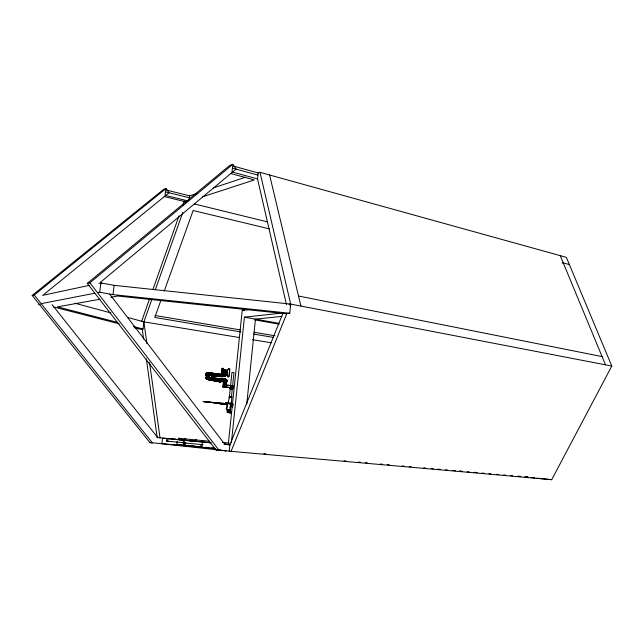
<?xml version="1.0" encoding="UTF-8"?>
<svg xmlns="http://www.w3.org/2000/svg" width="644" height="644" viewBox="0 0 644 644"><rect width="100%" height="100%" fill="white"/><g stroke="black" fill="none" stroke-linecap="round" stroke-linejoin="round"><path stroke-width="0.97" d="M232.323 387.801L232.339 388.976L232.806 387.986C229.256 387.245 235.02 386.142 232.838 388.179C231.502 387.986 232.903 390.393 232.846 388.074C231.51 388.252 231.277 386.786 231.252 385.619L224.128 384.669L225.561 384.983M206.724 376.458L205.718 377.964L206.555 378.962L208.68 379.775L219.974 381.812L222.228 380.789L223.363 379.445L223.428 382.802L225.658 382.987L226.189 381.747L226.197 380L225.247 379.05L208.189 377.577L206.474 378.922L205.718 377.964L206.394 376.466L208.962 376.724L209.147 377.73L208.189 377.577L208.004 376.563M229.86 388.662L232.339 388.871C232.919 388.179 232.589 385.853 231.566 387.31M227.26 370.437L227.646 369.922L226.616 370.855C226.092 371.379 224.37 369.994 223.565 371.797M221.166 374.623L221.906 368.457L222.824 368.239L224.233 371.049L223.919 370.566M225.746 372.337L225.65 371.709L224.474 371.314M225.674 374.067L225.955 370.863L226.495 370.767M226.334 371.524L226.398 370.799L225.424 370.662M225.642 372.232L225.666 371.008L225.15 372.264M226.181 371.298C227.243 369.825 223.75 369.278 224.45 370.96M209.759 377.851L225.875 379.195L226.938 380.226L226.97 381.151L226.004 383.099L225.046 383.019L224.893 384.782M231.035 403.297L225.513 403.377M209.389 374.969L212.101 376.442L210.33 374.188L212.101 376.442L224.828 376.37L225.77 375.565L225.32 373.842L223.701 373.617M225.497 370.542L226.286 371.081L226.213 370.252L224.434 370.131M230.793 412.748L229.497 412.796L229.039 411.524L227.557 411.427L227.437 412.41L230.141 412.78M229.489 396.768L231.735 396.825L230.793 396.897M230.777 403.796L231.277 404.36L231.454 403.836L230.657 403.82L230.19 408.199C232.758 410.284 224.796 410.743 226.463 407.869L226.954 407.926L226.809 409.407L227.726 409.689M232.629 389.097L232.806 387.986M225.923 373.246C225.279 373.794 225.642 370.348 226.286 371.274M226.616 370.855C231.107 365.921 229.787 371.081 228.99 376.523L228.04 376.821L226.785 374.985L226.962 370.646C229.071 369.318 225.424 375.581 227.855 376.668M232.009 385.861L233.023 385.957C233.225 387.535 232.065 387.084 233.023 385.925C232.919 388.928 233.627 384.621 231.252 385.619L230.906 388.775L232.307 388.936L231.631 387.591L231.639 388.904M224.193 372.039L224.724 372.546L223.178 372.417L223.074 371.443L222.961 372.401M229.409 396.752L228.185 402.959L231.373 403.273L231.792 396.937L229.119 396.672L229.739 396.784M225.939 372.763L225.746 374.325L226.173 370.807L225.73 372.94L225.73 371.725M229.095 412.756L228.62 411.258L229.296 411.113L228.66 410.856L229.425 409.922L228.757 409.93L230.359 410.268L226.817 409.882L226.825 409.334M224.957 370.34L224.78 371.097L225.424 371.435A1.038 0.998 -66.8 0 1 225.642 372.876M224.764 370.727C227.501 371.161 224.973 370.944 223.951 370.493C225.263 371.347 225.159 370.968 223.887 370.372M224.241 371.363L224.386 370.638L224.313 371.395M226.237 371.491L226.302 370.799M229.103 409.793L228.894 411.476L230.802 411.725L227.284 411.444L227.115 412.385L227.839 412.442M226.938 380.226L225.094 379.075L223.532 380.87L224.362 382.834L226.189 381.747L226.76 382.061L225.658 382.987L226.76 382.061L226.938 380.226L225.875 379.195M110.816 297.278L117.739 296.031L285.542 313.709L289.776 313.25L290.677 304.081L260.015 172.334L258.155 172.954L232.669 165.902L232.017 171.956L257.536 178.911L286.443 304.588M225.609 374.261L225.786 372.562M232.001 385.732L231.687 387.06L232.001 385.732L232.122 386.803L232.653 385.845L232.693 386.923M230.826 412.707C231.607 411.186 228.105 411.065 228.91 411.741L229.98 411.798L227.284 411.444L230.914 411.83M226.849 407.902L227.421 403.152L227.066 406.944M227.227 412.401L228.024 411.476M246.757 404.005L255.451 319.142L281.975 316.381M223.701 371.524L223.701 369.302L222.188 368.247L221.182 374.719M226.334 370.461L226.286 371.081M232.082 387.954L231.655 388.855L230.987 387.656L229.972 387.591L230.327 388.92M229.288 397.92L230.214 389.089M230.343 387.599L229.916 388.791M230.52 386.142L231.953 372.409L233.088 372.369L233.989 372.61L232.556 386.376M228.773 409.769C229.055 411.894 229.111 409.343 229.304 411.452M229.522 409.842L228.974 409.801L228.894 411.492L229.32 411.315M230.085 409.648L230.198 410.196L226.817 409.882L229.361 410.268L229.457 409.842M231.429 397.163L232.347 388.34M233.023 385.925L232.661 387.052M249.212 309.474L242.233 310.311L232.387 404.867L230.455 404.802M101.792 283.811L100.569 282.217L236.082 169.114L232.838 164.317L229.715 165.452L87.286 283.408L215.909 449.89L229.24 451.138L229.9 444.779L283.07 312.944M257.536 178.911L258.155 172.954M231.373 442.903L244.422 317.17L281.315 313.153M223.428 382.802L222.864 386.923L223.758 382.914L223.492 380.314M224.7 386.633C224.965 388.147 226.608 386.15 223.943 386.481L230.987 387.656M224.676 387.157C221.327 386.247 223.766 388.042 224.716 386.714L225.746 386.891M225.352 386.77C223.943 387.954 226.616 386.923 225.215 387.326M225.553 384.895L225.642 383.099L226.116 383.365M225.939 385.015L226.108 383.317L225.65 383.204L226.06 383.188M228.379 412.393L228.242 411.419L229.24 411.46M230.496 409.729L230.592 408.24M195.422 441.277L195.567 439.933L196.662 440.045L196.517 441.39M201.041 444.505L200.759 447.186L185.037 445.479L185.319 442.871M231.8 387.849L231.687 388.783L230.238 388.767M178.605 439.611L178.75 438.306L209.542 441.253M179.797 439.731L179.942 438.427L178.75 438.306M198.722 441.679L184.546 440.279L184.248 442.991L183.162 442.879L183.46 440.166L210.886 442.814M177.213 441.172L176.842 444.593L183.838 445.35L184.12 442.75M184.401 440.15L184.546 438.854L185.746 438.966L185.609 440.271L157.2 437.582M230.729 404.271L230.19 408.199M183.46 440.166L168.052 438.636L167.762 441.269L166.579 441.148L166.877 438.524L162.513 438.089L161.877 443.732L226.092 450.792L215.909 449.89M189.223 199.495L189.634 195.857L197.209 193.329M224.41 370.952L224.611 369.994L226.253 370.381M228.242 411.419C226.366 413.327 234.794 412.828 228.137 412.393M134.685 327.796L140.489 329.285L143.057 329.012L143.886 321.847L151.944 299.202M226.438 409.367L226.463 407.869M289.776 313.25L113.006 294.622L114.125 285.34L100.842 282.901L98.902 283.32M97.735 292.642L99.707 292.255L100.842 282.901M223.138 373.085L222.735 373.118L222.961 371.62M225.915 370.517L226.31 370.558M208.479 377.617L208.608 376.643L208.825 377.666M230.624 412.691L230.761 411.717M227.952 412.369L228.346 411.46L228.58 412.434M208.881 376.668L209.654 374.18L209.05 376.643L206.539 376.466L205.669 375.138L206.024 373.383L208.406 372.586L210.765 374.985L224.756 376.128L225.77 375.565L225.344 373.971L224.684 373.834L224.104 375.001L208.406 372.586L206.024 373.383L205.669 375.138L206.386 376.378L207.69 376.426L206.861 374.261L208.406 372.586L223.629 374.695L225.77 375.565L222.735 376.523L216.247 376.37M223.243 372.031L223.09 370.799L222.735 373.118M230.995 404.303L231.083 403.756M225.255 371.62L225.118 373.858L223.524 373.625M223.573 376.386L224.49 375.589L224.828 376.37L210.765 374.985L211.796 375.983L222.655 376.692L212.101 376.297L210.765 374.985L224.104 375.001L208.382 372.739L206.024 373.383L207.263 372.675L222.542 374.711L222.719 373.713L224.684 373.834L223.629 374.695C222.148 375.331 222.1 373.375 223.379 373.858M223.661 382.963L224.353 382.947L223.935 387.221M209.034 375.838L209.34 374.188M223.903 371.226L224.313 370.839M209.05 376.643L209.743 373.488L209.823 374.333L212.101 376.297L211.796 375.983L223.379 376.378M231.454 403.836L232.798 403.756L232.677 404.585L231.454 404.521M232.838 403.716L232.677 404.585L230.472 404.368M226.02 371.024L226.64 370.743M225.054 382.906L226.374 380.966L225.094 379.075L207.674 377.762L207.312 376.499L205.718 377.964L206.45 378.181L206.474 378.922L208.229 379.509L218.429 381.232M223.879 369.777L223.822 370.389L223.814 369.728M225.617 371.902L225.456 373.15M224.724 370.92L225.336 370.533M227.171 403.41L227.404 403.981L227.203 403.281M224.362 382.834L224.088 381.007L225.094 379.075L222.228 380.789L206.555 378.962L220.707 381.53L220.007 381.892L223.943 380.596L220.522 381.868L207.843 379.388L220.707 381.53L222.035 380.491M229.256 410.993L228.942 410.896C229.755 408.86 228.741 411.299 229.232 411.25M228.894 411.403C229.055 411.081 228.709 412.337 228.95 410.944L229.328 410.333M232.339 388.976L232.444 388.01M223.653 383.156L225.722 383.172M208.857 376.579L209.823 374.333L208.938 374.792L208.358 376.507L207.014 375.13L205.669 375.138L206.861 374.261L205.806 374.285M228.878 411.556L228.926 411.226M228.065 376.837L229.014 376.241L229.691 369.093L228.684 368.843L226.398 370.799M141.648 321.211L149.336 299.549M153.006 289.196L179.032 215.812M182.695 205.484L184.329 200.88M155.293 289.768L182.807 212.391M160.879 300.418L154.769 317.46L240.816 331.926M164.276 290.959L193.144 210.508L269.393 228.886M226.1 374.671L226.752 375.033L225.134 374.607L227.05 375.484M206.547 376.354L207.215 373.351L209.453 374.736L208.358 376.507M222.542 374.711L222.896 373.778M226.946 375.275L228.282 376.861M222.518 374.623L222.888 373.681L222.349 374.647M229.24 451.138L231.075 451.339L286.838 313.564M289.977 305.803L290.677 304.081L611.8 366.05L551.715 479.683L231.075 451.339M223.629 374.695L224.023 373.753L224.941 373.89M208.189 377.577L208.608 376.643M222.921 374.639L223.363 373.697M206.386 376.378L207.014 375.13L207.03 376.37M229.361 410.268L228.709 410.461L229.433 410.26M228.636 411.122L229.264 411.194L229.32 410.663M229.272 411.379L229.683 411.621M225.497 370.831C226.656 370.558 223.798 371.749 225.505 370.936L224.989 370.904M225.73 371.25L224.474 371.395A1.038 0.998 -66.9 0 1 225.859 372.409M225.505 370.936L225.175 371.33L225.883 372.055M232.307 388.936L232.589 387.994M229.457 409.995L228.733 410.196L229.2 410.212M227.3 403.538L230.657 403.82M225.529 403.128L226.028 402.83M225.658 383.099L226.76 382.061M227.775 369.688L228.797 368.787M87.286 283.408L89.91 282.837L232.838 164.317M43.945 294.405L169.058 192.741L166.055 188.515L163.584 189.408L32.2 295.467L149.947 442.613L152.411 442.887L34.237 295.024L32.2 295.467M34.237 295.024L166.055 188.515M223.323 371.258C222.309 369.656 221.858 373.979 223.106 372.844M226.189 381.747L226.97 381.151L226.374 380.966M218.324 381.256L208.68 379.775L220.007 381.892L221.367 380.91L219.974 381.812L208.567 379.743M232.798 404.601L230.85 404.553M223.275 380.145L220.522 381.868L222.784 381.023M222.454 376.692L223.42 376.515L221.472 376.273M220.007 381.892L223.178 380.153M232.846 388.074L232.709 388.976M213.301 187.951L245.493 177.189M202.288 196.879L254.348 179.95L230.359 173.445M231.244 396.929L231.792 396.937M42.448 295.387L89.162 285.397M226.817 375.05L226.044 373.955M204.607 401.631L222.494 403.812L220.409 403.772M41.441 303.598L94.773 293.221M225.553 387.294L223.235 386.883M223.412 380.29L223.347 382.963L223.235 380.226M99.949 299.235L57.453 306.874L117.763 322.467M222.913 372.989L223.355 372.916M229.353 410.067L228.789 410.139M229.312 410.461L228.717 410.333M229.288 410.727L228.733 410.663M226.068 370.815L226.704 370.735M288.979 304.282L290.677 304.081L114.125 285.34M228.338 411.572L229.554 411.613M222.937 403.877L222.317 403.917M224.426 371.355L224.949 371.306M225.577 403.402L226.817 403.587M219.757 403.506L222.1 403.893M224.981 373.898L222.776 373.592L223.114 373.81M221.472 379.099L225.247 379.05L207.674 377.762L222.228 380.789M222.993 373.641L224.828 373.762L225.448 371.499A0.982 0.942 -66.5 0 1 225.811 372.393M223.637 383.035L223.42 382.947M222.864 386.955L223.275 387.012M229.497 396.575L230.101 396.624M231.735 396.857L230.262 396.744M228.242 403.128L227.783 403.12L228.322 403.321M203.11 401.574L204.317 401.606M220.747 376.434L222.735 376.523M227.235 403.973L225.384 403.893L226.905 404.134M227.002 403.007L225.738 402.919M230.045 407.926L230.447 407.902M228.934 411.009L229.344 411.049L228.692 411.065M217.044 378.64L222.929 379.01M232.83 404.352L230.117 404.134M230.785 396.809L231.727 396.929M229.634 409.906L230.238 409.713M230.439 409.705L226.31 409.343M217.004 378.728L220.9 379.026M224.032 373.77L223.178 373.794M226.76 409.697L230.133 409.97M227.284 403.643L203.56 401.566M230.504 403.925L231.268 403.989M204.398 401.759L205.098 401.816M209.099 402.17L227.026 403.796M219.395 403.474L203.198 401.59M221.286 403.627L222.341 403.732M218.348 403.595L223.927 404.07M224.257 404.102L226.342 404.295M263.839 453.658L265.811 453.835M344.049 460.782L345.965 460.951M358.378 462.054L360.366 462.231M365.349 462.674L367.338 462.851M380.274 463.994L382.27 464.171M387.245 464.614L389.234 464.791M402.178 465.942L404.166 466.119M409.141 466.562L411.138 466.739M423.776 467.858L425.724 468.035M433.162 468.695L431.174 468.518L432.865 468.687M437.542 469.13L440.528 469.396M445.511 469.838L447.508 470.015M452.491 470.458L455.477 470.724M459.47 471.078L462.513 471.295M467.254 471.77L469.355 471.907M473.904 472.358L477.172 472.599L475.079 472.342M482.042 473.034L484.014 473.203M488.941 473.646L490.905 473.823M496.814 474.346L498.786 474.515M503.713 474.958L505.685 475.127M510.603 475.57L512.576 475.747M518.484 476.27L520.457 476.439M525.383 476.882L527.356 477.051M220.771 403.724L219.298 403.466M176.842 444.593L189.755 445.753M191.743 445.93L195.72 446.284M199.696 446.638L201.685 446.815M183.838 445.35L195.937 446.453M197.853 446.606L201.878 446.992M204.848 447.258L207.859 447.5M211.787 447.878L213.872 448.039M149.947 442.613L213.816 448.377M460.033 471.078L460.565 471.126M166.579 441.148L186.124 442.935M183.162 442.879L203.029 444.69M222.349 442.444L229.304 443.096M224.635 444.239L229.433 444.69M224.217 444.231L229.9 444.779M209.308 378.092L211.152 378.269M201.475 440.488L202.578 440.593L201.862 447.306L215.354 448.771M224.329 382.963L225.07 383.083M171.65 438.926L211.111 442.798M224.49 444.159L229.61 444.626M224.329 444.223L226.752 444.465M230.19 444.795L228.25 444.61L232.202 406.654L230.27 406.589L233.023 406.992M526.035 476.858L528.024 477.059M517.921 476.222L520.899 476.52M524.876 476.93L527.863 477.236M530.841 477.542L534.818 477.953M536.806 478.154L551.715 479.683M211.143 379.815L207.263 379.179M209.807 379.622L211.804 379.839M231.277 404.36L232.742 404.521M228.974 410.614L229.393 410.655M229.28 411.25L228.62 411.258M229.481 410.212L228.934 410.18M230.423 404.883L233.209 405.213M210.765 374.985L218.549 375.927M220.675 403.675L219.862 403.53M228.725 412.458L229.014 412.442M217.084 374.301L218.992 374.534M224.989 370.413L225.867 370.364M207.424 378.97L209.34 379.219M225.794 385.023L231.124 385.74M223.701 404.038L224.184 404.102M223.114 403.941L224.032 404.078M215.257 373.802L207.231 372.779L208.809 373.134M217.141 374.108L219.982 374.558M208.35 376.611L209.034 376.756L209.155 377.77M38.479 304.169L40.322 304.475M127.391 317.387L143.886 321.847L239.504 337.553M252.368 339.662L271.172 342.753M253.68 334.083L273.459 337.416M155.075 315.479L240.244 329.905M254.114 332.256L274.916 335.782M226.133 371.202L226.559 371.282M230.938 403.16L231.373 403.233M244.422 317.17L279.085 323.352M99.707 292.255L113.006 294.622M254.452 319.794L279.005 324.165M242.233 310.311L244.213 310.674M224.305 370.63L225.295 370.807M207.843 379.388L220.015 381.675M224.716 386.714L229.892 387.704L229.127 387.471M298.502 296.007L602.092 356.599M223.871 370.469L223.83 369.857M222.51 403.748L222.961 403.852M226.978 403.571L231.381 404.005M188.064 200.944L165.073 195.285L165.701 189.875L189.634 195.857M164.228 196.549L186.494 202.015M194.295 203.931L267.445 221.882M165.468 191.856L189.417 197.805M224.088 381.007L223.532 380.87L223.766 382.802M53.404 306.898L119.196 323.811M133.332 326.492L143.057 329.012M74.978 303.227L110.889 312.928M562.228 262.961L562.937 263.154M563.25 262.897L569.376 264.563M232.428 168.108L257.93 175.128M260.015 172.334L566.358 257.342L611.8 366.05M226.213 370.252L226.076 370.252M232.717 387.406L233.474 387.64M232.613 387.696L233.369 387.93M232.677 387.1L233.426 387.334M225.287 372.594L225.07 372.119L225.416 373.343M52.075 304.636L157.796 437.654M210.081 374.116L211.868 376.394L209.872 374.703M89.91 282.837L219.024 450.228M109.746 294.195L224.82 444.304M210.459 374.124L212.101 376.442M560.248 255.644L605.505 364.834M225.167 373.914L225.77 375.565M223.605 369.245L223.758 369.962M269.594 174.991L300.901 306.053M224.82 370.276L224.877 370.694M143.886 321.847L146.921 343.654M149.545 362.492L160.018 437.839M142.268 329.092L143.628 339.026M146.365 358.885L157.144 437.348"/></g></svg>
